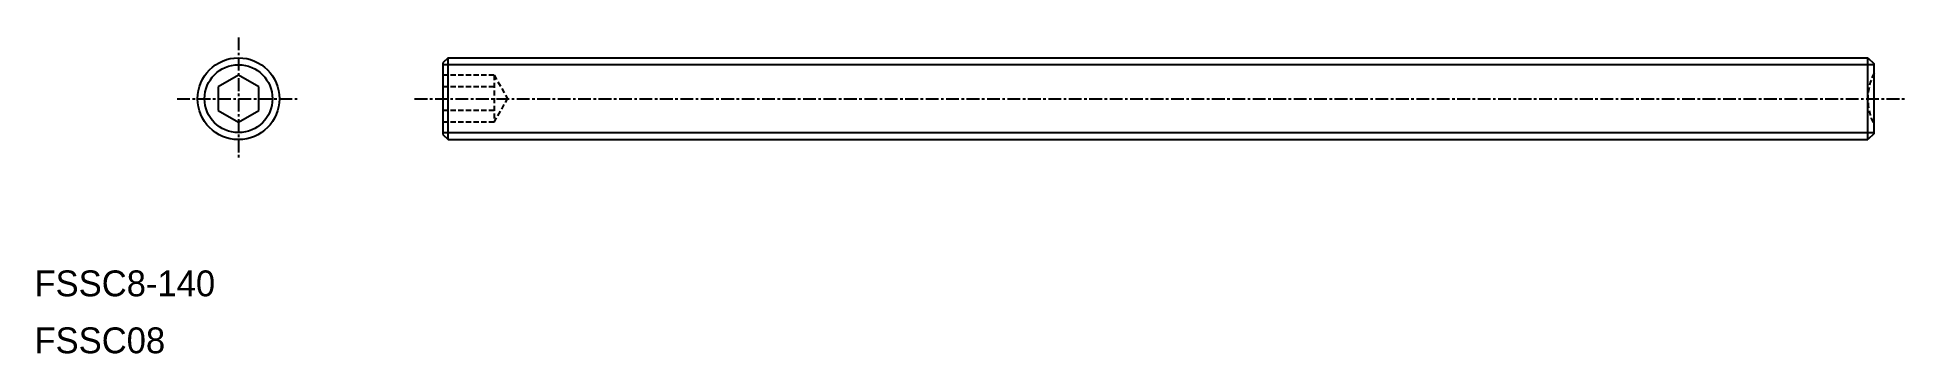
# Model space of a CAD drawing. Extents: x 6 to 189, y 12 to 43.
import ezdxf

# ---------------------------------------------------------------- set-up
doc = ezdxf.new("R2010")
doc.units = 0
doc.linetypes.add('CENTER', pattern=[2, 1.25, -0.25, 0.25, -0.25])
doc.linetypes.add('DASHED', pattern=[0.75, 0.5, -0.25])
doc.layers.get('0').update_dxf_attribs({"linetype": 'CONTINUOUS'})
doc.layers.add('CENTER', color=1, linetype='CENTER')

msp = doc.modelspace()

# ---------------------------------------------------------------- linework, layer by layer
at = {"color": 7, "linetype": 'CONTINUOUS'}
for p, q in [((46.25, 41.05), (45.75, 40.55)), ((45.75, 40.55), (45.75, 33.55)), ((46.25, 33.05), (46.25, 41.05)), ((46.25, 41.05), (185.15, 41.05)), ((185.15, 33.05), (185.15, 41.05)), ((185.15, 41.05), (185.75, 40.45)), ((185.75, 33.65), (185.75, 40.45)), ((25.75, 39.36), (23.75, 38.2)), ((27.75, 38.2), (25.75, 39.36)), ((23.75, 38.2), (23.75, 35.89)), ((27.75, 35.89), (27.75, 38.2)), ((23.75, 35.89), (25.75, 34.74)), ((25.75, 34.74), (27.75, 35.89)), ((45.75, 33.55), (46.25, 33.05)), ((46.25, 33.05), (185.15, 33.05)), ((185.75, 33.65), (185.15, 33.05))]:
    msp.add_line(p, q, dxfattribs=at)
at = {"color": 3, "linetype": 'CONTINUOUS'}
for p, q in [((185.75, 40.37), (45.75, 40.37)), ((185.75, 33.72), (45.75, 33.72))]:
    msp.add_line(p, q, dxfattribs=at)
at = {"color": 3, "linetype": 'DASHED'}
for p, q in [((50.75, 39.36), (45.75, 39.36)), ((50.75, 39.36), (52.08, 37.05)), ((50.75, 39.36), (50.75, 34.74)), ((50.75, 38.2), (45.75, 38.2)), ((50.75, 34.74), (52.08, 37.05)), ((50.75, 35.89), (45.75, 35.89)), ((50.75, 34.74), (45.75, 34.74))]:
    msp.add_line(p, q, dxfattribs=at)
at = {"color": 7, "linetype": 'CONTINUOUS'}
msp.add_circle((25.75, 37.05), 4, dxfattribs=at)
at = {"color": 3, "linetype": 'CONTINUOUS'}
msp.add_circle((25.75, 37.05), 3.32, dxfattribs=at)
at = {"color": 3, "linetype": 'DASHED'}
msp.add_arc((190.66, 37.05), 5.51, 153.0085, 206.9915, dxfattribs=at)
at = {"layer": 'CENTER', "color": 1, "linetype": 'CENTER'}
for p, q in [((25.75, 43.05), (25.75, 31.05)), ((19.75, 37.05), (31.75, 37.05)), ((42.98, 37.05), (188.75, 37.05))]:
    msp.add_line(p, q, dxfattribs=at)

# ---------------------------------------------------------------- texts
at = {"color": 7, "linetype": 'CONTINUOUS'}
for s, p in [('FSSC8-140', (5.79, 17.73)), ('FSSC08', (5.79, 12.16))]:
    msp.add_text(s, height=2.53, dxfattribs=at).set_placement(p)

doc.saveas('drawing.dxf')
